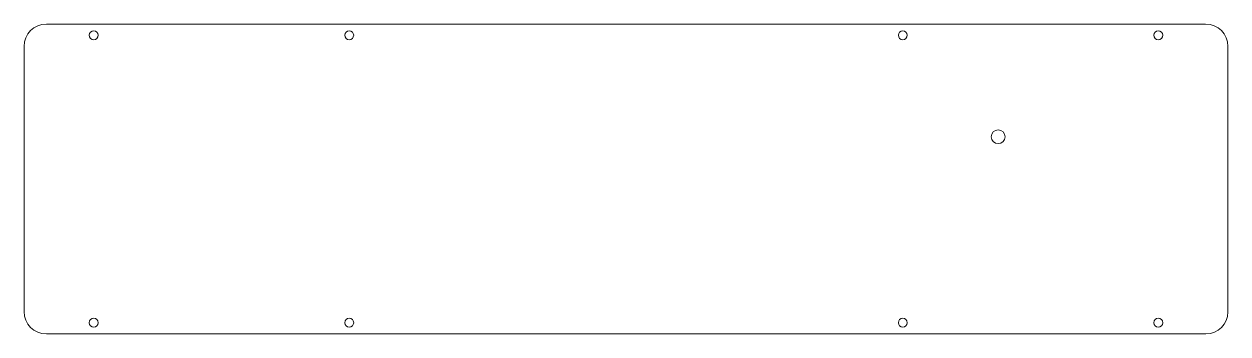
# Model space of a CAD drawing. Header units: millimetres. Extents: x 10832 to 11101, y 11032 to 11102.
import ezdxf

# ---------------------------------------------------------------- set-up
doc = ezdxf.new("R2010")
doc.units = ezdxf.units.MM
doc.layers.add('A-DETL', color=90, linetype='Continuous', lineweight=18)

msp = doc.modelspace()

# ---------------------------------------------------------------- linework, layer by layer
at = {"layer": 'A-DETL'}
for p, q in [((11095.99, 11101.71), (10836.62, 11101.71)), ((10831.62, 11096.71), (10831.62, 11037.41)), ((11100.99, 11037.32), (11100.99, 11096.71)), ((10836.62, 11032.41), (11096.07, 11032.41))]:
    msp.add_line(p, q, dxfattribs=at)
for centre, radius, start, end in [((10836.62, 11096.71), 5, 90, 180), ((11095.99, 11096.71), 5, 0, 90), ((10847.22, 11099.21), 1, 0, 180), ((10847.22, 11099.21), 1, 180, 0), ((10904.37, 11099.21), 1, 0, 180), ((10904.37, 11099.21), 1, 180, 0), ((11028.24, 11099.21), 1, 0, 180), ((11028.24, 11099.21), 1, 180, 0), ((11085.39, 11099.21), 1, 0, 180), ((11085.39, 11099.21), 1, 180, 0), ((11049.57, 11076.51), 1.54, 0, 180), ((11049.57, 11076.51), 1.54, 180, 0), ((10836.62, 11037.41), 5, 180, 270), ((10847.22, 11034.91), 1, 0, 180), ((10904.37, 11034.91), 1, 0, 180), ((11028.24, 11034.91), 1, 0, 180), ((11085.39, 11034.91), 1, 0, 180), ((11096.07, 11037.32), 4.91, 270, 0), ((10847.22, 11034.91), 1, 180, 0), ((10904.37, 11034.91), 1, 180, 0), ((11028.24, 11034.91), 1, 180, 0), ((11085.39, 11034.91), 1, 180, 0)]:
    msp.add_arc(centre, radius, start, end, dxfattribs=at)

doc.saveas('drawing.dxf')
